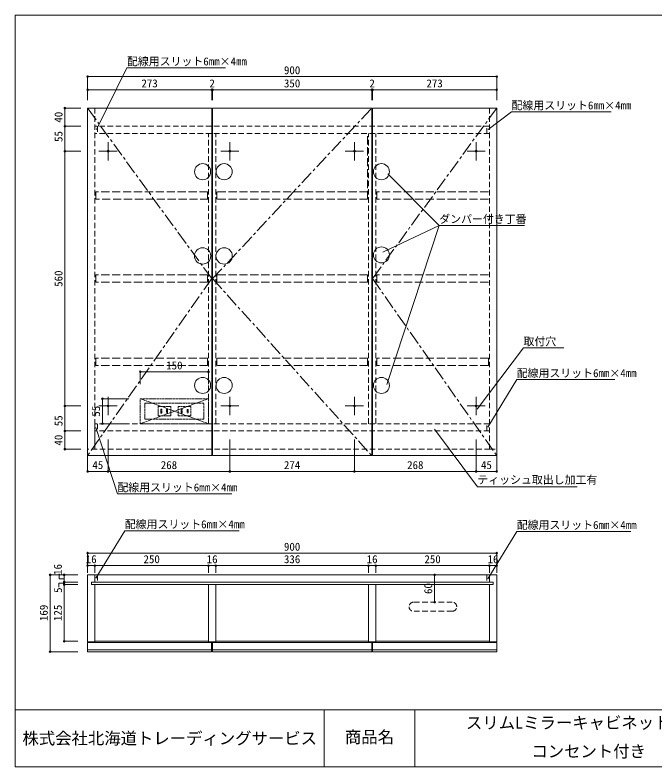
# Model space of a CAD drawing. Units: millimetres at full size, sheet at 1:6. Extents: x -1249 to 1249, y -827 to 827.
# Drawn here: x -1249 to 159, y -827 to 827 of the extents above; entities that cross this region are included whole.
import ezdxf
from ezdxf.enums import TextEntityAlignment as Align

# ---------------------------------------------------------------- set-up
doc = ezdxf.new("R2010")
doc.units = ezdxf.units.MM
doc.header["$LTSCALE"] = 6
doc.header["$PDMODE"] = 32
doc.header["$PDSIZE"] = 3.6
for name, pattern in [('CHAIN1', [8, 5, -1, 1, -1]), ('DASHED2', [3, 2, -1]), ('DASHED3', [4, 3, -1]), ('USER1', [1, 0.8, -0.2])]:
    doc.linetypes.add(name, pattern=pattern)
doc.layers.add('0-0_0', color=7, linetype='Continuous', lineweight=15)
doc.layers.add('1-0', color=7, linetype='Continuous', lineweight=15)
doc.styles.add('ＭＳ ゴシック', font='')
doc.styles.get('ＭＳ ゴシック').set_extended_font_data('MS Gothic')

msp = doc.modelspace()

# ---------------------------------------------------------------- linework, layer by layer
at = {"layer": '0-0_0'}
for p, q in [((-1249.379, -701.329), (1248.863, -701.329)), ((-569.601, -701.329), (-569.601, -826.86)), ((-369.601, -701.329), (-369.601, -826.86))]:
    msp.add_line(p, q, dxfattribs=at)
at = {"layer": '0-0_0', "lineweight": 18}
msp.add_lwpolyline([(-1249.379, -826.86), (1248.863, -826.86), (1248.863, 826.506), (-1249.379, 826.506)], close=True, dxfattribs=at)
at = {"layer": '1-0'}
for p, q in [((-1003.164, 710.441), (-1070.204, 575.119)), ((-1003.164, 710.441), (-854.481, 710.441)), ((-854.481, 710.441), (-786.126, 710.441)), ((-1089.733, 621.871), (-1089.733, -142.129)), ((-816.733, 621.871), (-1089.733, 621.871)), ((-816.733, -142.129), (-816.733, 621.871)), ((-814.733, -142.129), (-814.733, 621.871)), ((-464.733, 621.871), (-814.733, 621.871)), ((-464.733, -142.129), (-464.733, 621.871)), ((-462.733, -142.129), (-462.733, 621.871)), ((-189.733, 621.871), (-462.733, 621.871)), ((-157.052, 613.736), (-208.354, 575.126)), ((-189.733, -142.129), (-189.733, 621.871)), ((-157.052, 613.736), (-8.369, 613.736)), ((-8.369, 613.736), (62.443, 613.736)), ((-1044.733, 526.875), (-1044.733, 546.875)), ((-776.733, 526.875), (-776.733, 546.875)), ((-502.733, 526.875), (-502.733, 546.875)), ((-234.733, 526.875), (-234.733, 546.875)), ((-1044.733, 526.875), (-1064.733, 526.875)), ((-1044.733, 526.875), (-1044.733, 506.875)), ((-1044.733, 526.875), (-1024.733, 526.875)), ((-776.733, 526.875), (-796.733, 526.875)), ((-776.733, 526.875), (-776.733, 506.875)), ((-776.733, 526.875), (-756.733, 526.875)), ((-502.733, 526.875), (-522.733, 526.875)), ((-502.733, 526.875), (-502.733, 506.875)), ((-502.733, 526.875), (-482.733, 526.875)), ((-234.733, 526.875), (-254.733, 526.875)), ((-234.733, 526.875), (-234.733, 506.875)), ((-234.733, 526.875), (-214.733, 526.875)), ((-429.177, 477.403), (-316.123, 363.778)), ((-440.026, 304.967), (-316.123, 363.778)), ((-431.603, 14.16), (-316.123, 363.778)), ((-316.123, 363.778), (-128.7, 363.778)), ((-130.788, 94.869), (-232.787, -40.113)), ((-130.788, 94.869), (-41.939, 94.869)), ((-973.733, 42.012), (-823.733, 42.012)), ((-973.733, 42.012), (-973.733, 15.123)), ((-823.733, 42.012), (-823.733, 15.123)), ((2.964, 24.961), (70.281, 24.961)), ((-1044.733, -33.129), (-1044.733, -13.129)), ((-776.733, -33.129), (-776.733, -13.129)), ((-502.733, -33.129), (-502.733, -13.129)), ((-234.733, -33.129), (-234.733, -13.129)), ((-1057.108, -17.129), (-1057.108, -72.129)), ((-1057.108, -17.129), (-998.674, -17.129)), ((-1044.733, -33.129), (-1064.733, -33.129)), ((-1044.733, -33.129), (-1044.733, -53.129)), ((-1044.733, -33.129), (-1024.733, -33.129)), ((-776.733, -33.129), (-796.733, -33.129)), ((-776.733, -33.129), (-776.733, -53.129)), ((-776.733, -33.129), (-756.733, -33.129)), ((-502.733, -33.129), (-522.733, -33.129)), ((-502.733, -33.129), (-502.733, -53.129)), ((-502.733, -33.129), (-482.733, -33.129)), ((-234.733, -33.129), (-254.733, -33.129)), ((-234.733, -33.129), (-234.733, -53.129)), ((-234.733, -33.129), (-214.733, -33.129)), ((-1024.208, -226.326), (-1071.453, -80.344)), ((-1057.108, -72.129), (-998.674, -72.129)), ((-231.794, -211.054), (-326.672, -83.986)), ((-816.733, -142.129), (-1089.733, -142.129)), ((-814.733, -142.129), (-464.733, -142.129)), ((-462.733, -142.129), (-189.733, -142.129)), ((-231.794, -211.054), (-12.426, -211.054)), ((-1024.208, -226.326), (-875.525, -226.326)), ((-875.525, -226.326), (-772.749, -226.326)), ((-1071.398, -411.675), (-1008.011, -307.312)), ((-1008.011, -307.312), (-859.327, -307.312)), ((-859.327, -307.312), (-756.551, -307.312)), ((-209.092, -413.284), (-145.704, -308.921)), ((-145.704, -308.921), (2.979, -308.921)), ((2.979, -308.921), (105.756, -308.921)), ((-1152.026, -412.975), (-1152.026, -402.071)), ((-1141.122, -412.975), (-1152.026, -412.975)), ((-1089.733, -404.522), (-189.733, -404.522)), ((-1073.733, -404.522), (-1073.733, -420.522)), ((-205.733, -404.522), (-205.733, -420.522)), ((-189.733, -404.522), (-189.733, -551.522)), ((-1152.674, -423.003), (-1152.674, -431.608)), ((-1141.519, -423.003), (-1152.674, -423.003)), ((-1081.405, -420.522), (-1081.405, -425.522)), ((-197.746, -420.522), (-1081.405, -420.522)), ((-197.746, -425.522), (-1081.405, -425.522)), ((-1073.733, -425.522), (-1073.733, -551.522)), ((-823.736, -551.522), (-823.736, -425.522)), ((-471.736, -551.522), (-471.736, -425.522)), ((-455.736, -551.522), (-455.736, -425.522)), ((-455.736, -426.735), (-455.736, -426.022)), ((-197.746, -420.522), (-197.746, -425.522)), ((-1089.733, -573.522), (-1089.733, -553.522)), ((-1089.733, -553.522), (-816.785, -553.522)), ((-1073.733, -550.522), (-823.736, -550.522)), ((-823.736, -553.522), (-807.736, -553.522)), ((-816.785, -573.522), (-816.785, -553.522)), ((-464.602, -553.522), (-814.602, -553.522)), ((-814.602, -553.522), (-814.602, -573.522)), ((-807.736, -550.522), (-471.736, -550.522)), ((-455.736, -551.522), (-471.736, -551.522)), ((-464.602, -553.522), (-464.602, -573.522)), ((-462.681, -573.522), (-462.681, -553.522)), ((-462.681, -553.522), (-189.733, -553.522)), ((-455.736, -550.522), (-205.733, -550.522)), ((-189.733, -573.522), (-189.733, -553.522)), ((-1089.733, -569.522), (-816.785, -569.522)), ((-1089.733, -573.522), (-816.785, -573.522)), ((-816.785, -569.522), (-464.602, -569.522)), ((-464.602, -573.522), (-814.602, -573.522)), ((-462.681, -569.522), (-189.733, -569.522)), ((-462.681, -573.522), (-189.733, -573.522))]:
    msp.add_line(p, q, dxfattribs=at)
at = {"layer": '1-0', "color": 4, "lineweight": 9}
for p, q in [((-1089.733, 691.067), (-1089.733, 639.363)), ((-1089.733, 691.067), (-189.733, 691.067)), ((-189.733, 691.067), (-189.733, 639.363)), ((-1089.733, 662.147), (-1089.733, 639.363)), ((-1089.733, 662.147), (-816.733, 662.147)), ((-816.733, 662.147), (-814.733, 662.147)), ((-816.733, 662.147), (-816.733, 639.363)), ((-814.733, 662.147), (-464.733, 662.147)), ((-814.733, 662.147), (-814.733, 639.363)), ((-464.733, 662.147), (-462.733, 662.147)), ((-464.733, 662.147), (-464.733, 639.363)), ((-462.733, 662.147), (-189.733, 662.147)), ((-462.733, 662.147), (-462.733, 639.363)), ((-189.733, 662.147), (-189.733, 639.363)), ((-1139.692, 621.871), (-1104.466, 621.871)), ((-1139.692, 621.871), (-1139.692, 581.875)), ((-1139.692, 581.875), (-1139.692, 536.875)), ((-1139.692, 581.875), (-1104.466, 581.875)), ((-1139.692, 536.875), (-1139.692, -43.129)), ((-1139.692, 526.875), (-1104.466, 526.875)), ((-1139.692, -33.129), (-1104.466, -33.129)), ((-1139.692, -43.129), (-1139.692, -88.129)), ((-1139.692, -88.129), (-1139.692, -128.129)), ((-1139.692, -88.129), (-1104.466, -88.129)), ((-1089.733, -177.102), (-1089.733, -106.962)), ((-1044.733, -177.102), (-1044.733, -106.962)), ((-776.733, -177.102), (-776.733, -106.962)), ((-502.733, -177.102), (-502.733, -106.962)), ((-234.733, -177.102), (-234.733, -106.962)), ((-189.733, -177.102), (-189.733, -106.962)), ((-1139.692, -128.129), (-1104.466, -128.129)), ((-1089.733, -177.102), (-1044.733, -177.102)), ((-1044.733, -177.102), (-776.733, -177.102)), ((-776.733, -177.102), (-502.733, -177.102)), ((-502.733, -177.102), (-234.733, -177.102)), ((-234.733, -177.102), (-189.733, -177.102)), ((-1089.733, -356.659), (-1089.733, -399.69)), ((-1089.733, -356.659), (-189.733, -356.659)), ((-189.733, -356.659), (-189.733, -399.69)), ((-1089.733, -384.086), (-1089.733, -399.69)), ((-1089.733, -384.086), (-1073.733, -384.086)), ((-1073.733, -384.086), (-823.736, -384.086)), ((-1073.733, -384.086), (-1073.733, -399.69)), ((-823.736, -384.086), (-807.736, -384.086)), ((-823.736, -384.086), (-823.736, -399.69)), ((-807.736, -384.086), (-471.736, -384.086)), ((-807.736, -384.086), (-807.736, -399.69)), ((-471.736, -384.086), (-455.736, -384.086)), ((-471.736, -384.086), (-471.736, -399.69)), ((-455.736, -384.086), (-205.733, -384.086)), ((-455.736, -384.086), (-455.736, -399.69)), ((-205.733, -384.086), (-189.733, -384.086)), ((-205.733, -384.086), (-205.733, -399.69)), ((-189.733, -384.086), (-189.733, -399.69)), ((-1172.114, -404.522), (-1111.385, -404.522)), ((-1141.221, -404.522), (-1111.385, -404.522)), ((-1141.221, -404.522), (-1141.221, -420.522)), ((-326.303, -404.522), (-326.303, -464.522)), ((-1141.221, -420.522), (-1141.221, -425.522)), ((-1141.221, -420.522), (-1111.385, -420.522)), ((-1141.221, -425.522), (-1141.221, -550.522)), ((-1141.221, -425.522), (-1111.385, -425.522)), ((-1141.221, -550.522), (-1111.385, -550.522))]:
    msp.add_line(p, q, dxfattribs=at)
at = {"layer": '1-0', "linetype": 'CHAIN1'}
for p, q in [((-816.733, 246.871), (-1089.733, 621.871)), ((-814.733, 246.871), (-464.733, 621.871)), ((-189.733, 621.871), (-462.733, 246.871)), ((-816.733, 246.871), (-1089.733, -142.129)), ((-814.733, 246.871), (-464.733, -142.129)), ((-462.733, 246.871), (-189.733, -142.129))]:
    msp.add_line(p, q, dxfattribs=at)
at = {"layer": '1-0', "linetype": 'DASHED2'}
for p, q in [((-1073.733, 621.871), (-1073.733, -128.129)), ((-205.733, -128.129), (-205.733, 621.871)), ((-205.733, 581.875), (-1073.733, 581.875)), ((-1067.733, 581.875), (-1067.733, 565.875)), ((-211.733, 565.875), (-211.733, 581.875)), ((-205.733, 565.875), (-1073.733, 565.875)), ((-823.733, -72.129), (-823.733, 565.875)), ((-807.733, -72.129), (-807.733, 565.875)), ((-471.733, -72.129), (-471.733, 565.875)), ((-455.733, -72.129), (-455.733, 565.875)), ((-1073.733, -72.129), (-1073.733, -128.129)), ((-205.733, -72.129), (-1073.733, -72.129)), ((-1067.733, -72.129), (-1067.733, -88.129)), ((-211.733, -88.129), (-211.733, -72.129)), ((-205.733, -88.129), (-1073.733, -88.129)), ((-204.733, -128.129), (-1089.733, -128.129)), ((-204.733, -128.129), (-189.733, -128.129)), ((-1067.733, -404.522), (-1067.733, -420.522)), ((-211.733, -404.522), (-211.733, -420.522)), ((-287.553, -464.522), (-372.553, -464.522)), ((-287.553, -484.522), (-372.553, -484.522))]:
    msp.add_line(p, q, dxfattribs=at)
at = {"layer": '1-0', "linetype": 'DASHED3'}
for p, q in [((-473.733, 421.963), (-473.733, 565.875)), ((-1071.733, 437.963), (-1071.733, 421.963)), ((-825.733, 437.963), (-1071.733, 437.963)), ((-825.733, 421.963), (-825.733, 437.963)), ((-805.733, 421.963), (-805.733, 437.963)), ((-473.733, 437.963), (-805.733, 437.963)), ((-453.733, 421.963), (-453.733, 437.963)), ((-207.733, 437.963), (-453.733, 437.963)), ((-823.733, 421.963), (-1071.733, 421.963)), ((-473.733, 421.963), (-805.733, 421.963)), ((-207.733, 421.963), (-453.733, 421.963)), ((-1071.733, 254.906), (-1071.733, 238.906)), ((-825.733, 254.906), (-1071.733, 254.906)), ((-825.733, 238.906), (-825.733, 254.906)), ((-473.733, 254.906), (-805.733, 254.906)), ((-473.733, 238.906), (-473.733, 254.906)), ((-453.733, 238.906), (-453.733, 254.906)), ((-207.733, 254.906), (-453.733, 254.906)), ((-825.733, 238.906), (-1071.733, 238.906)), ((-825.733, 238.906), (-826.489, 238.906)), ((-207.733, 238.906), (-453.733, 238.906)), ((-1071.733, 71.849), (-1071.733, 55.849)), ((-825.733, 71.849), (-1071.733, 71.849)), ((-825.733, 55.849), (-825.733, 71.849)), ((-473.733, 71.849), (-805.733, 71.849)), ((-473.733, 55.849), (-473.733, 71.849)), ((-207.733, 71.849), (-453.733, 71.849)), ((-207.733, 55.849), (-207.733, 71.849)), ((-825.733, 55.849), (-1071.733, 55.849))]:
    msp.add_line(p, q, dxfattribs=at)
at = {"layer": '1-0', "linetype": 'USER1'}
for p, q in [((-973.733, -17.129), (-823.733, -72.129)), ((-973.733, -72.129), (-823.733, -17.129)), ((-934.733, -34.129), (-934.733, -55.129)), ((-906.733, -34.129), (-934.733, -34.129)), ((-906.733, -34.129), (-906.733, -55.129)), ((-890.733, -55.129), (-890.733, -34.129)), ((-862.733, -34.129), (-890.733, -34.129)), ((-862.733, -55.129), (-862.733, -34.129)), ((-934.733, -55.129), (-906.733, -55.129)), ((-890.733, -55.129), (-862.733, -55.129))]:
    msp.add_line(p, q, dxfattribs=at)
at = {"layer": '1-0', "linetype": 'DASHED3'}
for points in [[(-473.733, 238.906), (-805.733, 238.906), (-805.733, 254.906)], [(-473.733, 55.849), (-805.733, 55.849), (-805.733, 71.849)], [(-207.733, 55.849), (-453.733, 55.849), (-453.733, 71.849)]]:
    msp.add_lwpolyline(points, dxfattribs=at)
at = {"layer": '1-0'}
for points in [[(-209.107, -79.402), (-145.719, 24.961), (2.964, 24.961)], [(-1089.733, -404.522), (-1089.733, -551.522), (-1073.733, -551.522)], [(-823.736, -551.522), (-807.736, -551.522), (-807.736, -425.522)], [(-205.733, -425.522), (-205.733, -551.522), (-189.733, -551.522)]]:
    msp.add_lwpolyline(points, dxfattribs=at)
at = {"layer": '1-0', "linetype": 'USER1'}
for points in [[(-823.733, -72.129), (-973.733, -72.129), (-973.733, -17.129), (-823.733, -17.129)], [(-833.733, -62.129), (-833.733, -27.129), (-963.733, -27.129), (-963.733, -62.129)], [(-926.483, -48.979), (-926.483, -40.279), (-928.683, -40.279), (-928.683, -48.979)], [(-913.783, -48.129), (-913.783, -41.129), (-915.983, -41.129), (-915.983, -48.129)], [(-881.483, -48.979), (-881.483, -40.279), (-883.683, -40.279), (-883.683, -48.979)], [(-868.783, -48.129), (-868.783, -41.129), (-870.983, -41.129), (-870.983, -48.129)]]:
    msp.add_lwpolyline(points, close=True, dxfattribs=at)
at = {"layer": '1-0', "color": 4, "lineweight": 9}
msp.add_lwpolyline([(-1172.114, -404.522), (-1172.114, -573.526), (-1111.385, -573.526)], dxfattribs=at)
at = {"layer": '1-0'}
for centre, radius in [((-1044.733, 526.875), 2), ((-776.733, 526.875), 2), ((-502.733, 526.875), 2), ((-234.733, 526.875), 2), ((-836.62, 296.771), 18), ((-789.309, 296.771), 18), ((-1044.733, -33.129), 2), ((-776.733, -33.129), 2), ((-502.733, -33.129), 2), ((-234.733, -33.129), 2)]:
    msp.add_circle(centre, radius, dxfattribs=at)
at = {"layer": '1-0', "lineweight": 18}
for centre in [(-836.62, 482.06), (-789.309, 482.06), (-443.211, 482.06), (-443.211, 299.045), (-836.62, 12.053), (-789.309, 12.053), (-443.211, 12.053)]:
    msp.add_circle(centre, 17.651, dxfattribs=at)
at = {"layer": '1-0', "linetype": 'DASHED2'}
for centre, start, end in [((-372.553, -474.522), 90, 180), ((-372.553, -474.522), 180, 270), ((-287.553, -474.522), 0, 90), ((-287.553, -474.522), 270, 0)]:
    msp.add_arc(centre, 10, start, end, dxfattribs=at)
at = {"layer": '1-0', "color": 6}
for p in [(-1089.733, 691.067), (-189.733, 691.067), (-1089.733, 662.147), (-816.733, 662.147), (-814.733, 662.147), (-464.733, 662.147), (-462.733, 662.147), (-189.733, 662.147), (-1139.692, 621.871), (-1139.692, 581.875), (-1139.692, 526.875), (-1139.692, -33.129), (-1139.692, -88.129), (-1139.692, -128.129), (-1089.733, -177.102), (-1044.733, -177.102), (-776.733, -177.102), (-502.733, -177.102), (-234.733, -177.102), (-189.733, -177.102), (-1089.733, -356.659), (-189.733, -356.659), (-1089.733, -384.086), (-1073.733, -384.086), (-823.736, -384.086), (-807.736, -384.086), (-471.736, -384.086), (-455.736, -384.086), (-205.733, -384.086), (-189.733, -384.086), (-1172.114, -404.522), (-1141.221, -404.522), (-326.303, -404.522), (-1141.221, -420.522), (-1141.221, -425.522), (-326.303, -464.522), (-1141.221, -550.522), (-1172.114, -573.526)]:
    msp.add_point(p, dxfattribs=at)
at = {"layer": '1-0'}
for p in [(-973.733, 42.012), (-823.733, 42.012), (-1057.108, -17.129), (-1057.108, -72.129)]:
    msp.add_point(p, dxfattribs=at)

# ---------------------------------------------------------------- texts
at = {"layer": '0-0_0', "style": 'ＭＳ ゴシック'}
for s, p in [('商品名', (-523.601, -782.095)), ('株式会社北海道トレーディングサービス', (-1233.01, -784.925))]:
    msp.add_text(s, height=26.39, dxfattribs=at).set_placement(p, align=Align.BOTTOM_LEFT)
at = {"layer": '1-0', "style": 'ＭＳ ゴシック'}
for s, height, p in [('配線用スリット6㎜×4㎜', 17.6, (-1003.164, 710.441)), ('900', 17.6, (-657.733, 691.067)), ('273', 17.6, (-971.233, 662.147)), ('2', 17.6, (-821.733, 662.147)), ('350', 17.6, (-657.733, 662.147)), ('2', 17.6, (-469.733, 662.147)), ('273', 17.6, (-344.233, 662.147)), ('配線用スリット6㎜×4㎜', 17.6, (-157.052, 613.736)), ('ダンパー付き丁番', 17.6, (-316.123, 363.778)), ('取付穴', 17.6, (-130.788, 94.869)), ('150', 17.6, (-916.733, 42.012)), ('配線用スリット6㎜×4㎜', 17.6, (-145.719, 24.961)), ('45', 17.6, (-1079.233, -177.102)), ('268', 17.6, (-928.733, -177.102)), ('274', 17.6, (-657.733, -177.102)), ('268', 17.6, (-386.733, -177.102)), ('45', 17.6, (-224.233, -177.102)), ('ティッシュ取出し加工有', 17.6, (-232.278, -209.514)), ('配線用スリット6㎜×4㎜', 17.6, (-1024.208, -226.326)), ('配線用スリット6㎜×4㎜', 17.6, (-1008.011, -307.312)), ('配線用スリット6㎜×4㎜', 17.6, (-145.704, -308.921)), ('900', 17.6, (-657.733, -356.659)), ('16', 17.6, (-1093.733, -384.086)), ('250', 17.6, (-966.735, -384.086)), ('16', 17.6, (-827.736, -384.086)), ('336', 17.6, (-657.736, -384.086)), ('16', 17.6, (-475.736, -384.086)), ('250', 17.6, (-348.735, -384.086)), ('16', 17.6, (-209.733, -384.086)), ('スリムLミラーキャビネット W900', 26.39, (-257.355, -750.712)), ('コンセント付き', 26.39, (-113.355, -813.477))]:
    msp.add_text(s, height=height, dxfattribs=at).set_placement(p, align=Align.BOTTOM_LEFT)
for s, p in [('40', (-1139.692, 589.873)), ('55', (-1139.692, 547.375)), ('560', (-1139.692, 228.873)), ('55', (-1057.108, -56.629)), ('55', (-1139.692, -77.629)), ('40', (-1139.692, -120.129)), ('16', (-1141.221, -404.522)), ('60', (-326.303, -446.522)), ('5', (-1140.77, -444.036)), ('169', (-1172.114, -506.024)), ('125', (-1141.221, -506.022))]:
    msp.add_text(s, height=17.6, rotation=90, dxfattribs=at).set_placement(p, align=Align.BOTTOM_LEFT)

doc.saveas('drawing.dxf')
